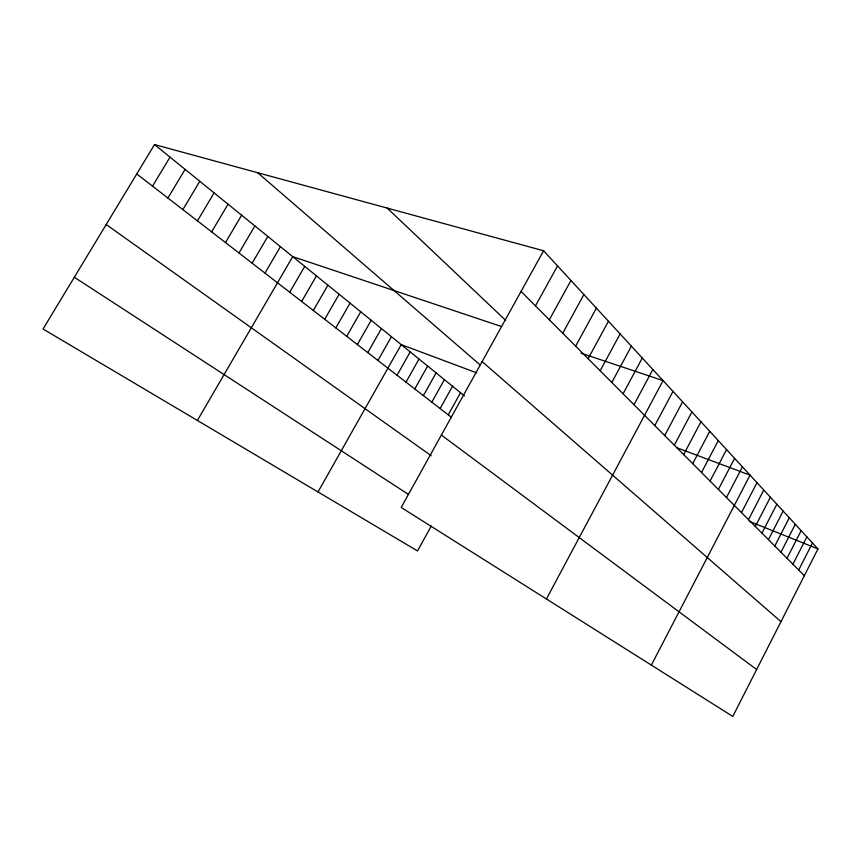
<?xml version="1.0" encoding="UTF-8"?>
<svg xmlns="http://www.w3.org/2000/svg" width="861" height="861" viewBox="0 0 861 861"><rect width="100%" height="100%" fill="white"/><g stroke="black" fill="none" stroke-linecap="round" stroke-linejoin="round"><path stroke-width="1.29" d="M798.707 570.004L812.472 542.968M543.614 250.777L817.95 548.92L732.797 716.438L401.194 507.463L543.614 250.777L154.517 144.562L43.05 328.999L417.542 550.954L431.243 526.06M787.029 558.283L801.15 530.656M792.938 564.213L806.875 536.887M774.792 546.003L789.279 517.762M780.981 552.213L795.284 524.284M761.963 533.131L776.837 504.245M768.453 539.643L783.133 511.09M748.489 519.613L763.782 490.049M755.301 526.458L770.391 497.238M651.346 665.112L750.049 475.132L676.703 447.688M741.493 512.596L757.002 482.687M718.386 489.414L734.605 458.343M726.469 497.518L742.44 466.856M710.077 481.073L726.555 449.593M692.728 463.659L709.744 431.329M701.521 472.495L718.268 440.595M683.666 454.565L700.962 421.782M674.324 445.202L691.921 411.956M654.78 425.592L673.001 391.389M664.703 435.548L682.601 401.829M546.423 598.987L663.088 380.616L581.067 353.161M633.987 404.724L652.864 369.509M623.073 393.778L642.306 358.025M600.16 370.779L620.114 333.917M611.805 382.467L631.393 346.176M588.106 358.682L608.458 321.25M575.632 346.176L596.393 308.13M562.717 333.218L583.898 294.559M549.34 319.786L570.961 280.492M535.467 305.859L557.541 265.909M440.111 408.544L452.542 386.234M448.237 414.83L460.527 392.713M431.835 402.141L444.394 379.626M414.776 388.957L427.626 366.033M423.386 395.608L436.096 372.899M397.05 375.235L410.191 351.891M406.005 382.166L418.995 359.037M318.01 491.965L401.215 344.615L476.639 372.835M367.776 352.601L381.423 328.558M377.947 360.468L391.421 336.673M357.369 344.551L371.199 320.27M346.725 336.328L360.737 311.79M335.844 327.912L350.05 303.115M313.329 310.487L327.912 285.174M324.715 319.302L339.105 294.247M301.662 301.468L316.461 275.875M289.726 292.245L304.729 266.372M197.384 420.469L292.718 256.632L501.22 326.427M264.973 273.098L280.417 246.655M252.133 263.175L267.803 236.431M238.981 252.994L254.888 225.948M225.485 242.565L241.64 215.207M211.655 231.857L228.047 204.186M197.449 220.879L214.109 192.875M182.876 209.61L199.795 181.273M167.917 198.041L185.104 169.359M152.548 186.159L170.026 157.132M749.188 521.271L817.95 548.92M74.326 277.242L408.383 494.365M106.183 224.527L431.243 455.749M441.37 435.053L756.647 669.524M136.759 173.944L451.229 417.144M154.517 144.562L464.445 395.888M257.676 172.717L479.932 364.763M482.128 361.609L780.97 621.664M387.17 208.071L505.633 320.335M521.066 291.416L804.357 575.675"/></g></svg>
